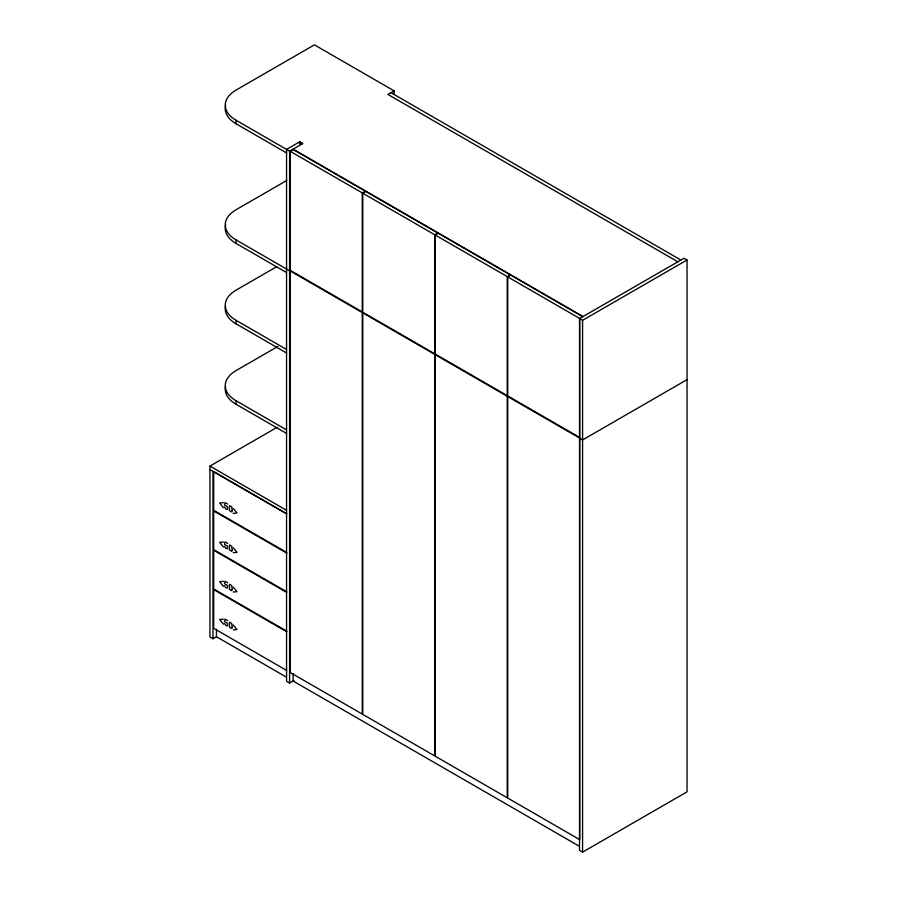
<?xml version="1.0" encoding="UTF-8"?>
<svg xmlns="http://www.w3.org/2000/svg" width="897" height="897" viewBox="0 0 897 897"><rect width="100%" height="100%" fill="white"/><g stroke="black" fill="none" stroke-linecap="round" stroke-linejoin="round"><path stroke-width="1.35" d="M394.086 94.364L394.086 90.844L314.421 44.85L236.057 90.092A36.934 21.326 0 0 0 236.057 120.254L289.608 151.167L302.838 143.52L299.789 141.771L286.558 149.407L286.558 681.238L289.608 682.998L294.037 680.442M394.086 90.844L387.896 94.409L677.829 261.801M290.303 151.369L293.353 149.608L365.303 191.151L362.265 192.911L290.303 151.369L290.303 270.401L362.265 311.943L362.265 192.911M286.692 180.499L236.057 209.73A36.934 21.326 0 0 0 236.057 239.891L236.057 243.412L286.558 272.565M362.78 193.214L365.83 191.453L437.792 232.996L434.742 234.756L362.78 193.214L362.78 312.246L434.742 353.799L434.742 234.756M276.702 266.689L236.057 290.157A36.934 21.326 0 0 0 236.057 320.319L236.057 323.839L286.558 352.992M435.269 235.059L438.308 233.298L510.27 274.852L507.231 276.612L435.269 235.059L435.269 354.091L507.231 395.644L507.231 276.612M277.902 346.433L236.057 370.584A36.934 21.326 0 0 0 236.057 400.746L236.057 404.267L286.558 433.419M507.747 276.904L579.709 318.457L579.709 437.489L507.747 395.947L507.747 276.904L510.797 275.155L582.758 316.697M216.592 636.691L212.981 638.765L209.943 637.005L209.943 466.092L277.184 427.264M579.529 318.558L684.019 258.235L687.057 259.995L687.057 791.827L582.579 852.15L579.529 850.39L579.529 318.558L582.579 320.319L687.057 259.995M687.057 379.633L582.579 439.956L579.529 438.196M233.22 513.342L237.021 513.028L233.22 508.375M233.22 552.675L237.021 552.361L233.22 547.708M233.22 592.009L237.021 591.695L233.22 587.042M233.22 629.84L237.021 629.526L233.22 624.861M223.398 502.701L219.608 502.97L223.398 507.668M223.398 542.035L219.608 542.304L223.398 547.002M223.398 581.368L219.608 581.637L223.398 586.335M223.398 619.199L219.608 619.468L223.398 624.166M390.946 92.649L680.879 260.04M298.746 142.365L301.796 144.125M293.084 149.16L583.016 316.54M225.696 105.353A36.934 21.326 0 0 0 236.057 123.775L286.558 152.927M236.057 239.891L289.608 270.804M236.057 320.319L286.558 349.471M236.057 400.746L286.558 429.898M209.943 466.092L286.558 510.326M286.726 513.746L213.677 471.575L213.677 510.303L286.726 552.485M209.943 469.613L286.558 513.846M227.67 504.103L225.001 502.567L224.497 505.022L227.468 506.738L227.468 509.328L226.033 509.193L224.418 506.962M286.726 553.079L213.677 510.909L213.677 549.637L286.726 591.818M227.67 543.436L225.001 541.9L224.497 544.356L227.468 546.071L227.468 548.661L226.033 548.527L224.418 546.295M286.726 592.412L213.677 550.242L213.677 588.97L286.726 631.152M227.67 582.77L225.001 581.234L224.497 583.689L227.468 585.405L227.468 587.995L226.033 587.86L224.418 585.629M286.726 631.757L213.677 589.576L213.677 628.315L286.726 670.485M227.67 620.601L225.001 619.065L224.497 621.52L227.468 623.236L227.468 625.814L226.033 625.691L224.418 623.46M286.423 677.145L216.469 636.758L216.469 629.212M579.384 846.275L293.084 680.991L293.084 673.445M582.579 320.319L582.579 852.15M299.789 141.771L299.789 144.114M289.608 151.167L289.608 682.998M236.057 120.254L236.057 123.775M212.981 471.374L212.981 638.765M236.057 243.412A36.934 21.326 0 0 1 225.696 224.99M236.057 404.267A36.934 21.326 0 0 1 225.551 386.405M236.057 323.839A36.934 21.326 0 0 1 225.551 305.978M232.2 510.673L231.796 512.019L229.419 510.651L229.464 505.594L231.661 506.861L232.2 510.673M232.2 550.007L231.796 551.352L229.419 549.984L229.464 544.928L231.661 546.195L232.2 550.007M232.2 589.34L231.796 590.697L229.419 589.329L229.464 584.261L231.661 585.528L232.2 589.34M232.2 627.171L231.796 628.517L229.419 627.149L229.464 622.092L231.661 623.359L232.2 627.171M362.265 312.548L290.303 271.006L290.303 672.548L362.265 714.09L362.265 312.548M434.742 354.393L362.78 312.851L362.78 714.393L434.742 755.936L434.742 354.393M507.231 396.25L435.269 354.696L435.269 756.238L507.231 797.781L507.231 396.25M579.709 438.095L507.747 396.541L507.747 798.083L579.709 839.637L579.709 438.095"/></g></svg>
